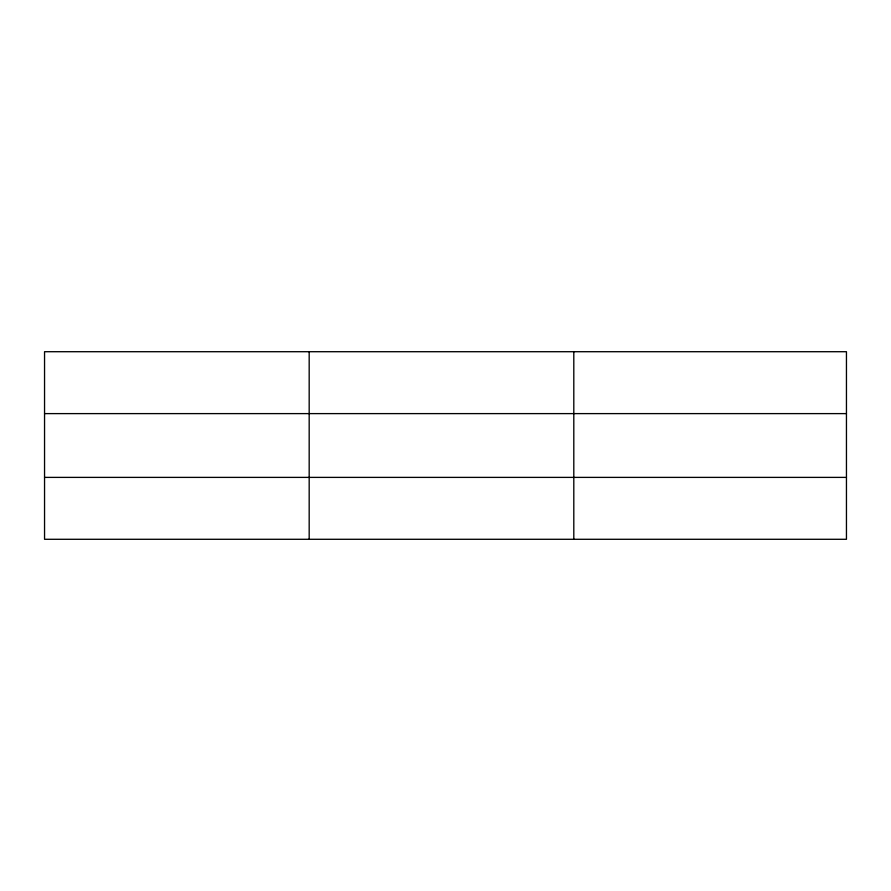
<?xml version="1.0" encoding="UTF-8"?>
<svg xmlns="http://www.w3.org/2000/svg" width="891" height="891" viewBox="0 0 891 891"><rect width="100%" height="100%" fill="white"/><g stroke="black" fill="none" stroke-linecap="round" stroke-linejoin="round"><path stroke-width="1.34" d="M309.177 539.289L309.177 351.711M573.804 539.289L573.804 351.711M846.45 477.387L846.45 539.289L44.55 539.289L44.55 351.711L846.45 351.711L846.45 477.387L44.55 477.387M44.55 413.613L846.45 413.613"/></g></svg>
